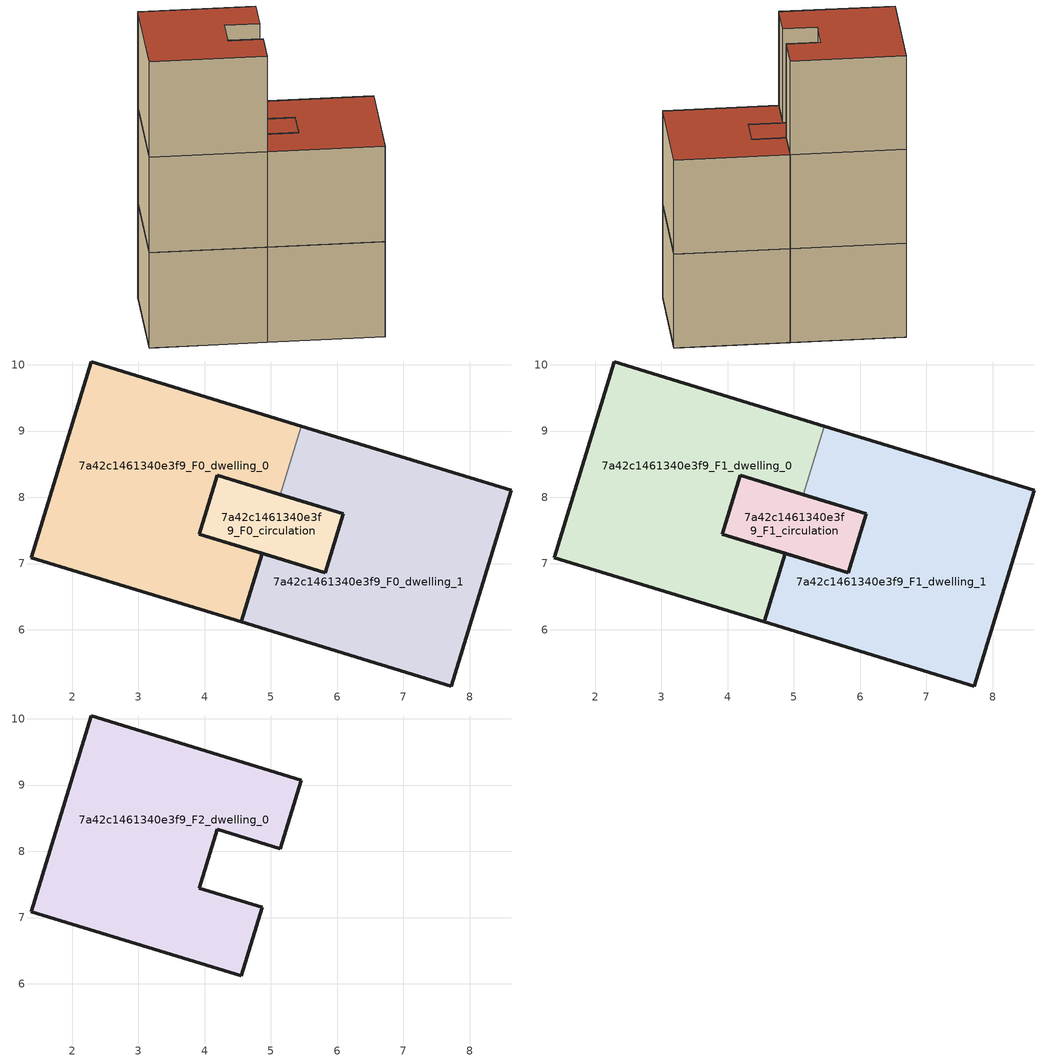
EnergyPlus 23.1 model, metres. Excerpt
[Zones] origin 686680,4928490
7a42c1461340e3f9_F0_dwelling_0
 floor ground (EU_floor_Construction): 4.56,6.12 4.87,7.15 3.92,7.45 4.19,8.33 5.14,8.04 5.46,9.07 2.29,10.04 1.39,7.09 z0
 wall outside (EU_wall_Construction): 5.14,8.04 4.19,8.33 3.92,7.45 4.87,7.15 4.55,6.12 / 4.56,6.12 1.39,7.09 2.29,10.04 5.46,9.07 z0:3
 wall to 7a42c1461340e3f9_F0_dwelling_1 (EU_wall_Construction): 5.46,9.07 5.14,8.04 z0:3
7a42c1461340e3f9_F0_dwelling_1
 floor ground (EU_floor_Construction): 7.72,5.15 8.63,8.11 5.46,9.07 5.14,8.04 6.09,7.75 5.82,6.86 4.87,7.15 4.56,6.12 z0
 wall outside (EU_wall_Construction): 5.46,9.07 8.63,8.11 7.72,5.15 4.56,6.12 4.87,7.15 5.82,6.86 6.09,7.75 5.14,8.04 z0:3
7a42c1461340e3f9_F0_circulation
 floor ground (EU_floor_Construction): 5.82,6.86 6.09,7.75 4.19,8.33 3.92,7.45 z0
 wall outside (EU_wall_Construction): 4.19,8.33 6.09,7.75 5.82,6.86 3.92,7.45 4.19,8.33 z0:3
7a42c1461340e3f9_F1_dwelling_0
 floor to 7a42c1461340e3f9_F0_dwelling_0 (EU_floor_Construction): 4.55,6.12 4.87,7.15 3.92,7.45 4.19,8.33 5.14,8.04 5.46,9.07 2.29,10.04 1.39,7.09 z3
 wall outside (EU_wall_Construction): 5.14,8.04 4.19,8.33 3.92,7.45 4.87,7.15 4.55,6.12 / 4.56,6.12 1.39,7.09 2.29,10.04 5.46,9.07 z3:6
 wall to 7a42c1461340e3f9_F1_dwelling_1 (EU_wall_Construction): 5.46,9.07 5.14,8.04 z3:6
7a42c1461340e3f9_F1_dwelling_1
 floor to 7a42c1461340e3f9_F0_dwelling_1 (EU_floor_Construction): 7.72,5.15 8.63,8.11 5.46,9.07 5.14,8.04 6.09,7.75 5.82,6.86 4.87,7.15 4.55,6.12 z3
 wall outside (EU_wall_Construction): 5.46,9.07 8.63,8.11 7.72,5.15 4.56,6.12 4.87,7.15 5.82,6.86 6.09,7.75 5.14,8.04 z3:6
 roof outside (EU_roof_Construction): 8.63,8.11 7.72,5.15 4.56,6.12 4.87,7.15 5.82,6.86 6.09,7.75 5.14,8.04 5.46,9.07 z6
7a42c1461340e3f9_F1_circulation
 floor to 7a42c1461340e3f9_F0_circulation (EU_floor_Construction): 5.82,6.86 6.09,7.75 4.19,8.33 3.92,7.45 z3
 wall outside (EU_wall_Construction): 4.19,8.33 6.09,7.75 5.82,6.86 3.92,7.45 4.19,8.33 z3:6
 roof outside (EU_roof_Construction): 6.09,7.75 5.82,6.86 3.92,7.45 4.19,8.33 z6
7a42c1461340e3f9_F2_dwelling_0
 floor to 7a42c1461340e3f9_F1_dwelling_0 (EU_floor_Construction): 4.55,6.12 4.87,7.15 3.92,7.45 4.19,8.33 5.14,8.04 5.46,9.07 2.29,10.04 1.39,7.09 z6
 wall outside (EU_wall_Construction): 5.46,9.07 5.14,8.04 4.19,8.33 3.92,7.45 4.87,7.15 4.56,6.12 1.39,7.09 2.29,10.04 5.46,9.07 z6:9
 roof outside (EU_roof_Construction): 5.46,9.07 5.14,8.04 4.19,8.33 3.92,7.45 4.87,7.15 4.56,6.12 1.39,7.09 2.29,10.04 z9
[Building]
EU S2 Campaign: North Axis=0; Terrain=City; Solar Distribution=FullExterior
[Site:Location]
Bologna: Latitude=44.5; Longitude=11.25; Time Zone=1; Elevation=37
[SizingPeriod:WeatherFileDays]
AnnualSizingPeriod: Begin Month=1; Begin Day of Month=1; End Month=12; End Day of Month=31; Day of Week for Start Day=Monday; Use Weather File Daylight Saving Period=No; Use Weather File Rain and Snow Indicators=No
[MATERIAL]
EU_InternalMass_Material: Roughness=MediumRough; Thickness=0.1; Conductivity=1; Density=1800; Specific Heat=900; Thermal Absorptance=0.9; Solar Absorptance=0.7; Visible Absorptance=0.7
[MATERIAL:NOMASS] Roughness=MediumRough; Thermal Absorptance=0.9; Solar Absorptance=0.7; Visible Absorptance=0.7
Name | Thermal Resistance
EU_wall_NoMass | 0.937881
EU_roof_NoMass | 0.548572
EU_floor_NoMass | 0.71348
[CONSTRUCTION]
EU_wall_Construction: EU_wall_NoMass
EU_roof_Construction: EU_roof_NoMass
EU_floor_Construction: EU_floor_NoMass
EU_InternalMass_Construction: EU_InternalMass_Material
[ZONE] Type=1; Multiplier=1; Ceiling Height=autocalculate; Floor Area=autocalculate; Part of Total Floor Area=Yes
Name | Volume
7a42c1461340e3f9_F0_dwelling_0 | 27.9294
7a42c1461340e3f9_F1_dwelling_0; 7a42c1461340e3f9_F2_dwelling_0 | 27.928
7a42c1461340e3f9_F0_dwelling_1 | 27.9221
7a42c1461340e3f9_F1_dwelling_1 | 27.9229
7a42c1461340e3f9_F0_circulation; 7a42c1461340e3f9_F1_circulation | 5.52246
[INTERNALMASS] Construction=EU_InternalMass_Construction
Name | Zone or ZoneList | Surface Area
7a42c1461340e3f9_F0_dwelling_0_EU_InternalMass | 7a42c1461340e3f9_F0_dwelling_0 | 9.30959
7a42c1461340e3f9_F0_dwelling_1_EU_InternalMass | 7a42c1461340e3f9_F0_dwelling_1 | 9.30959
7a42c1461340e3f9_F1_dwelling_0_EU_InternalMass | 7a42c1461340e3f9_F1_dwelling_0 | 9.30959
7a42c1461340e3f9_F1_dwelling_1_EU_InternalMass | 7a42c1461340e3f9_F1_dwelling_1 | 9.30959
7a42c1461340e3f9_F2_dwelling_0_EU_InternalMass | 7a42c1461340e3f9_F2_dwelling_0 | 20.4606
[OTHEREQUIPMENT] Fuel Type=Electricity; Design Level Calculation Method=Watts/Area; Power per Zone Floor Area=1; Fraction Latent=0; Fraction Radiant=0; Fraction Lost=0; Carbon Dioxide Generation Rate=0; EndUse Subcategory=EU_Step8_InternalGains
Name | Zone or ZoneList or Space or SpaceList | Schedule
EU_Step8_InternalGain_7a42c1461340e3f9_F0_dwelling_0_f000 | 7a42c1461340e3f9_F0_dwelling_0 | EU_Step8_GainSchedule_7a42c1461340e3f9_F0_dwelling_0_f000
EU_Step8_InternalGain_7a42c1461340e3f9_F0_dwelling_1_f000 | 7a42c1461340e3f9_F0_dwelling_1 | EU_Step8_GainSchedule_7a42c1461340e3f9_F0_dwelling_1_f000
EU_Step8_InternalGain_7a42c1461340e3f9_F1_dwelling_0_f000 | 7a42c1461340e3f9_F1_dwelling_0 | EU_Step8_GainSchedule_7a42c1461340e3f9_F1_dwelling_0_f000
EU_Step8_InternalGain_7a42c1461340e3f9_F1_dwelling_1_f000 | 7a42c1461340e3f9_F1_dwelling_1 | EU_Step8_GainSchedule_7a42c1461340e3f9_F1_dwelling_1_f000
EU_Step8_InternalGain_7a42c1461340e3f9_F2_dwelling_0_f000 | 7a42c1461340e3f9_F2_dwelling_0 | EU_Step8_GainSchedule_7a42c1461340e3f9_F2_dwelling_0_f000
[ZONEINFILTRATION:DESIGNFLOWRATE] Schedule=EU_AlwaysOn; Design Flow Rate Calculation Method=Flow/Area; Flow Rate per Floor Area=0.0005; Constant Term Coefficient=1; Temperature Term Coefficient=0; Velocity Term Coefficient=0; Velocity Squared Term Coefficient=0
Name | Zone or ZoneList or Space or SpaceList
EU_Circulation_Infiltration_7a42c1461340e3f9_F0_circulation | 7a42c1461340e3f9_F0_circulation
EU_Circulation_Infiltration_7a42c1461340e3f9_F1_circulation | 7a42c1461340e3f9_F1_circulation
[ZONEVENTILATION:DESIGNFLOWRATE] Schedule=EU_AlwaysOn; Design Flow Rate Calculation Method=AirChanges/Hour; Air Changes per Hour=0.687892; Ventilation Type=Natural; Fan Pressure Rise=0; Fan Total Efficiency=1; Constant Term Coefficient=1; Temperature Term Coefficient=0; Velocity Term Coefficient=0; Velocity Squared Term Coefficient=0; Minimum Indoor Temperature=-100; Maximum Indoor Temperature=100; Delta Temperature=-100; Minimum Outdoor Temperature=-100; Maximum Outdoor Temperature=100; Maximum Wind Speed=40
Name | Zone or ZoneList or Space or SpaceList
EU_ConstantAir_7a42c1461340e3f9_F0_dwelling_0 | 7a42c1461340e3f9_F0_dwelling_0
EU_ConstantAir_7a42c1461340e3f9_F0_dwelling_1 | 7a42c1461340e3f9_F0_dwelling_1
EU_ConstantAir_7a42c1461340e3f9_F1_dwelling_0 | 7a42c1461340e3f9_F1_dwelling_0
EU_ConstantAir_7a42c1461340e3f9_F1_dwelling_1 | 7a42c1461340e3f9_F1_dwelling_1
EU_ConstantAir_7a42c1461340e3f9_F2_dwelling_0 | 7a42c1461340e3f9_F2_dwelling_0
[HVACTEMPLATE:THERMOSTAT] Constant Heating Setpoint=20; Constant Cooling Setpoint=50
EU_HeatOnly_7a42c1461340e3f9_F0_dwelling_0; EU_HeatOnly_7a42c1461340e3f9_F0_dwelling_1; EU_HeatOnly_7a42c1461340e3f9_F1_dwelling_0; EU_HeatOnly_7a42c1461340e3f9_F1_dwelling_1; EU_HeatOnly_7a42c1461340e3f9_F2_dwelling_0
[HVACTEMPLATE:ZONE:IDEALLOADSAIRSYSTEM] System Availability Schedule=EU_AlwaysOn; Maximum Heating Supply Air Temperature=50; Minimum Cooling Supply Air Temperature=13; Maximum Heating Supply Air Humidity Ratio=0.0156; Minimum Cooling Supply Air Humidity Ratio=0.0077; Heating Limit=NoLimit; Cooling Limit=NoLimit; Heating Availability Schedule=EU_AlwaysOn; Cooling Availability Schedule=EU_CoolingOff; Dehumidification Control Type=ConstantSensibleHeatRatio; Cooling Sensible Heat Ratio=0.7; Dehumidification Setpoint=60; Humidification Control Type=None; Humidification Setpoint=30; Outdoor Air Method=None; Outdoor Air Flow Rate per Person=0.00944; Outdoor Air Flow Rate per Zone Floor Area=0; Outdoor Air Flow Rate per Zone=0; Demand Controlled Ventilation Type=None; Outdoor Air Economizer Type=NoEconomizer; Heat Recovery Type=None; Sensible Heat Recovery Effectiveness=0.7; Latent Heat Recovery Effectiveness=0.65
Name | Template Thermostat
7a42c1461340e3f9_F0_dwelling_0 | EU_HeatOnly_7a42c1461340e3f9_F0_dwelling_0
7a42c1461340e3f9_F0_dwelling_1 | EU_HeatOnly_7a42c1461340e3f9_F0_dwelling_1
7a42c1461340e3f9_F1_dwelling_0 | EU_HeatOnly_7a42c1461340e3f9_F1_dwelling_0
7a42c1461340e3f9_F1_dwelling_1 | EU_HeatOnly_7a42c1461340e3f9_F1_dwelling_1
7a42c1461340e3f9_F2_dwelling_0 | EU_HeatOnly_7a42c1461340e3f9_F2_dwelling_0
[SIZING:ZONE] Zone Cooling Design Supply Air Temperature Input Method=SupplyAirTemperature; Zone Cooling Design Supply Air Temperature=13; Zone Heating Design Supply Air Temperature Input Method=SupplyAirTemperature; Zone Heating Design Supply Air Temperature=50; Zone Cooling Design Supply Air Humidity Ratio=0.008; Zone Heating Design Supply Air Humidity Ratio=0.008; Cooling Design Air Flow Method=DesignDay; Cooling Design Air Flow Rate=0; Cooling Minimum Air Flow per Zone Floor Area=0.000762; Cooling Minimum Air Flow=0; Cooling Minimum Air Flow Fraction=0.2; Heating Design Air Flow Method=DesignDay; Heating Design Air Flow Rate=0; Heating Maximum Air Flow per Zone Floor Area=0.002032; Heating Maximum Air Flow=0.141576; Heating Maximum Air Flow Fraction=0.3; Account for Dedicated Outdoor Air System=No; Dedicated Outdoor Air System Control Strategy=NeutralSupplyAir; Dedicated Outdoor Air Low Setpoint Temperature for Design=autosize; Dedicated Outdoor Air High Setpoint Temperature for Design=autosize; Zone Load Sizing Method=Sensible Load Only No Latent Load; Zone Latent Cooling Design Supply Air Humidity Ratio Input Method=HumidityRatioDifference; Zone Cooling Design Supply Air Humidity Ratio Difference=0.005; Zone Latent Heating Design Supply Air Humidity Ratio Input Method=HumidityRatioDifference; Zone Humidification Design Supply Air Humidity Ratio Difference=0.005
7a42c1461340e3f9_F0_dwelling_0; 7a42c1461340e3f9_F0_dwelling_1; 7a42c1461340e3f9_F1_dwelling_0; 7a42c1461340e3f9_F1_dwelling_1; 7a42c1461340e3f9_F2_dwelling_0
[SCHEDULE:CONSTANT]
Name | Hourly Value
EU_AlwaysOn | 1
EU_CoolingOff | 0
[SCHEDULE:FILE] Column Number=1; Rows to Skip at Top=0; Number of Hours of Data=8760; Column Separator=Comma; Interpolate to Timestep=No; Minutes per Item=60; Adjust Schedule for Daylight Savings=Yes
Name | File
EU_Step8_GainSchedule_7a42c1461340e3f9_F0_dwelling_0_f000 | ../../schedules/7a42c1461340e3f9/7a42c1461340e3f9_F0_dwelling_0_f000_gain.csv
EU_Step8_GainSchedule_7a42c1461340e3f9_F0_dwelling_1_f000 | ../../schedules/7a42c1461340e3f9/7a42c1461340e3f9_F0_dwelling_1_f000_gain.csv
EU_Step8_GainSchedule_7a42c1461340e3f9_F1_dwelling_0_f000 | ../../schedules/7a42c1461340e3f9/7a42c1461340e3f9_F1_dwelling_0_f000_gain.csv
EU_Step8_GainSchedule_7a42c1461340e3f9_F1_dwelling_1_f000 | ../../schedules/7a42c1461340e3f9/7a42c1461340e3f9_F1_dwelling_1_f000_gain.csv
EU_Step8_GainSchedule_7a42c1461340e3f9_F2_dwelling_0_f000 | ../../schedules/7a42c1461340e3f9/7a42c1461340e3f9_F2_dwelling_0_f000_gain.csv
